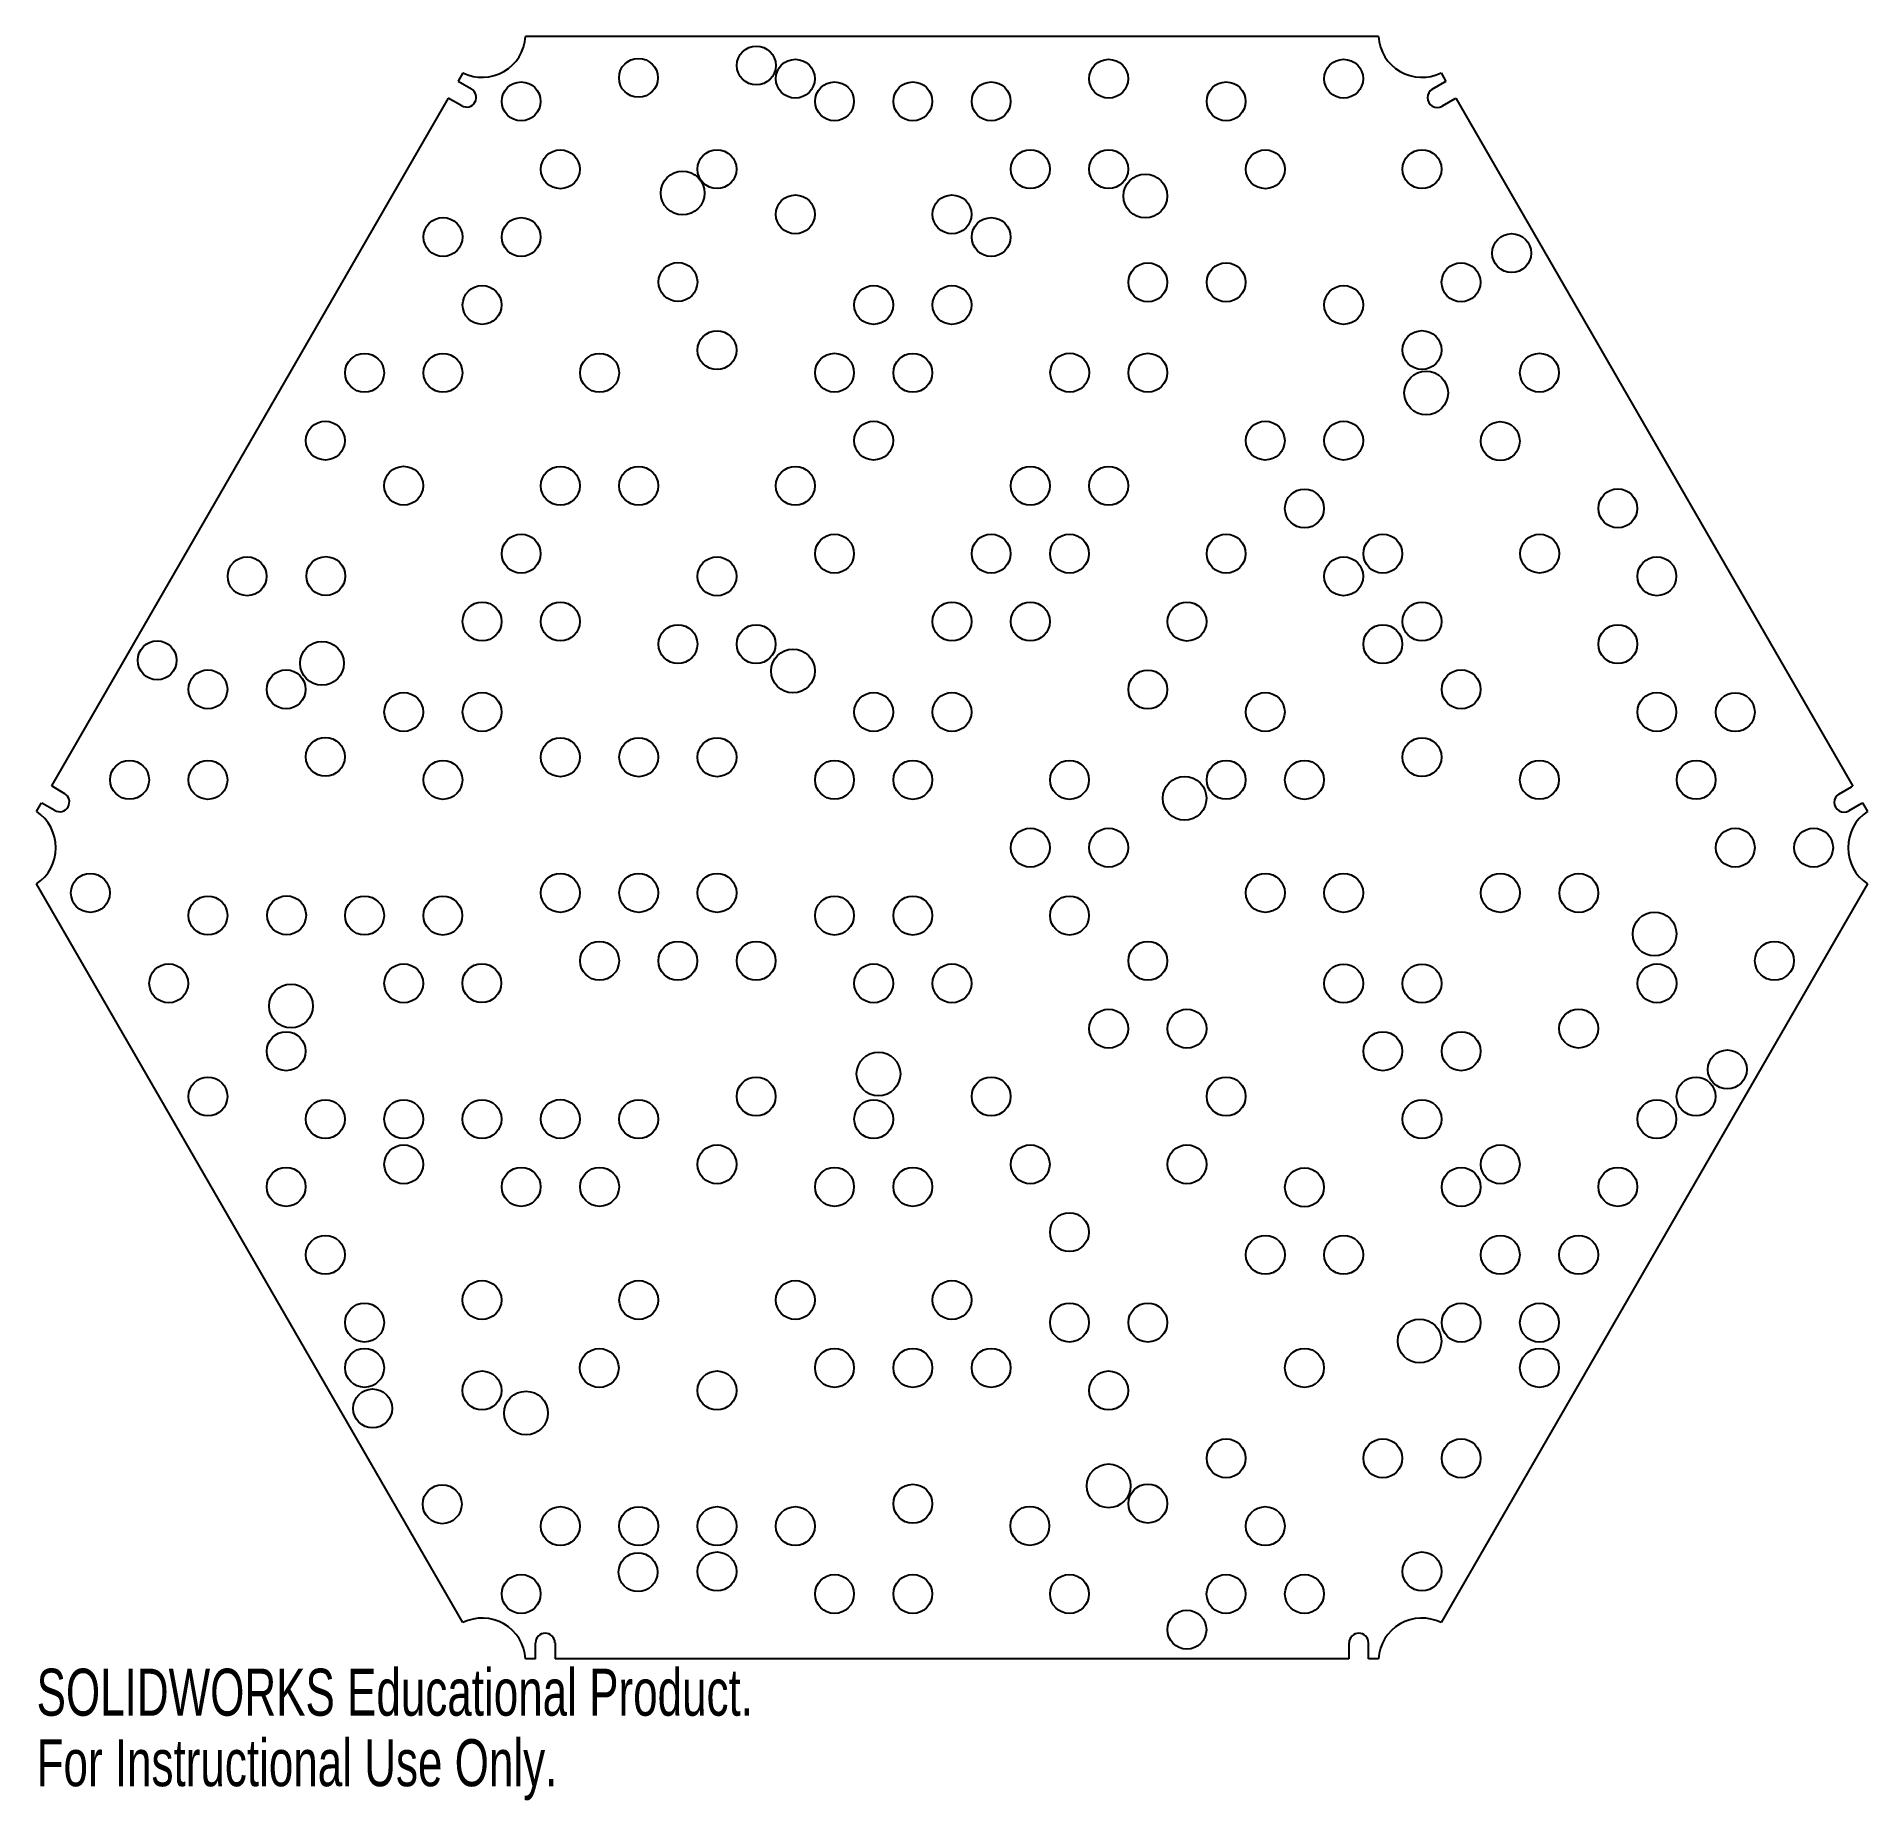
# Model space of a CAD drawing. Header units: millimetres. Extents: x -94 to 94, y -98 to 83.
import ezdxf

# ---------------------------------------------------------------- set-up
doc = ezdxf.new("R2010")
doc.units = ezdxf.units.MM
doc.styles.add('SLDTEXTSTYLE0', font='TXT', dxfattribs={"width": 0.7})

msp = doc.modelspace()

# ---------------------------------------------------------------- linework, layer by layer
at = {"color": 7, "linetype": 'Continuous'}
for p, q in [((43.85, 83.4), (-43.85, 83.4)), ((-50.3, 79.67), (-50.79, 78.83)), ((50.3, 79.67), (50.8, 78.8)), ((-50.79, 78.83), (-49.43, 78.02)), ((49.4, 77.99), (50.7, 78.74)), ((50.7, 78.74), (50.8, 78.8)), ((50.8, 78.8), (50.8, 78.8)), ((-51.81, 77.06), (-92.63, 6.36)), ((-50.43, 76.29), (-51.81, 77.06)), ((51.71, 77), (50.41, 76.25)), ((51.71, 77), (51.81, 77.06)), ((51.81, 77.06), (92.64, 6.34)), ((-92.63, 6.36), (-92.6, 6.35)), ((-92.63, 6.36), (-92.63, 6.36)), ((-92.6, 6.35), (-91.28, 5.56)), ((91.23, 5.52), (92.53, 6.27)), ((92.53, 6.27), (92.62, 6.32)), ((92.64, 6.34), (92.62, 6.32)), ((-94.15, 3.72), (-93.64, 4.6)), ((-93.64, 4.6), (-93.62, 4.59)), ((-92.28, 3.83), (-93.62, 4.59)), ((93.54, 4.54), (92.24, 3.79)), ((93.64, 4.6), (93.54, 4.54)), ((93.64, 4.6), (93.65, 4.6)), ((93.65, 4.6), (94.15, 3.73)), ((-50.3, -79.67), (-94.15, -3.73)), ((94.15, -3.73), (50.3, -79.67)), ((-42.84, -83.28), (-42.84, -81.78)), ((-40.83, -81.77), (-40.83, -83.27)), ((40.83, -81.77), (40.83, -83.27)), ((42.84, -83.28), (42.84, -81.78)), ((-42.84, -83.4), (-43.85, -83.4)), ((-42.84, -83.4), (-42.84, -83.28)), ((-42.84, -83.4), (-42.84, -83.4)), ((-40.83, -83.27), (-40.83, -83.37)), ((-40.83, -83.37), (-40.83, -83.4)), ((40.83, -83.4), (-40.83, -83.4)), ((40.83, -83.27), (40.83, -83.37)), ((40.83, -83.37), (40.83, -83.4)), ((42.84, -83.4), (42.84, -83.28)), ((42.84, -83.4), (42.84, -83.4)), ((43.85, -83.4), (42.84, -83.4))]:
    msp.add_line(p, q, dxfattribs=at)
for centre, radius in [((-32.25, 79.16), 2), ((-20.12, 80.43), 2), ((-16.11, 79.07), 2), ((16.11, 79.07), 2), ((40.28, 79.07), 2), ((-44.31, 76.74), 2), ((-12.08, 76.74), 2), ((-4.03, 76.74), 2), ((4.03, 76.74), 2), ((28.2, 76.74), 2), ((-40.28, 69.76), 2), ((-24.17, 69.77), 2), ((8.06, 69.77), 2), ((16.11, 69.77), 2), ((32.23, 69.76), 2), ((48.34, 69.77), 2), ((-27.71, 67.31), 2.25), ((19.89, 67.01), 2.25), ((-16.11, 65.12), 2), ((0, 65.12), 2), ((-52.35, 62.8), 2), ((-44.31, 62.79), 2), ((4.03, 62.79), 2), ((57.56, 61.14), 2), ((-28.19, 58.17), 2), ((20.14, 58.14), 2), ((28.2, 58.14), 2), ((52.36, 58.14), 2), ((-48.33, 55.81), 2), ((-8.06, 55.81), 2), ((0, 55.81), 2), ((40.28, 55.81), 2), ((-24.17, 51.16), 2), ((48.34, 51.17), 2), ((12.11, 48.85), 2), ((-60.42, 48.83), 2), ((-52.36, 48.83), 2), ((-36.25, 48.83), 2), ((-12.08, 48.84), 2), ((-4.03, 48.83), 2), ((20.14, 48.84), 2), ((48.77, 46.76), 2.25), ((60.42, 48.84), 2), ((-64.45, 41.86), 2), ((-8.06, 41.86), 2), ((32.22, 41.86), 2), ((40.28, 41.86), 2), ((56.39, 41.81), 2), ((-56.4, 37.22), 2), ((-40.28, 37.21), 2), ((-32.23, 37.21), 2), ((-16.11, 37.21), 2), ((8.06, 37.21), 2), ((16.11, 37.21), 2), ((36.25, 34.88), 2), ((68.48, 34.89), 2), ((-44.31, 30.23), 2), ((-12.08, 30.23), 2), ((4.03, 30.23), 2), ((12.08, 30.23), 2), ((28.2, 30.23), 2), ((44.31, 30.23), 2), ((60.44, 30.24), 2), ((-72.5, 27.91), 2), ((-64.4, 27.93), 2), ((-24.17, 27.9), 2), ((40.28, 27.91), 2), ((72.5, 27.91), 2), ((-48.33, 23.26), 2), ((-40.28, 23.26), 2), ((0, 23.26), 2), ((8.06, 23.26), 2), ((24.17, 23.25), 2), ((48.34, 23.26), 2), ((-28.19, 20.93), 2), ((-20.14, 20.93), 2), ((44.31, 20.93), 2), ((68.48, 20.93), 2), ((-81.75, 19.27), 2), ((-64.8, 18.96), 2.25), ((-16.36, 18.17), 2.25), ((-76.53, 16.28), 2), ((-68.48, 16.28), 2), ((20.14, 16.27), 2), ((52.37, 16.28), 2), ((-56.39, 13.95), 2), ((-48.33, 13.95), 2), ((-8.06, 13.95), 2), ((0, 13.95), 2), ((32.22, 13.95), 2), ((72.5, 13.95), 2), ((80.56, 13.94), 2), ((-64.45, 9.34), 2), ((-40.28, 9.3), 2), ((-40.28, 9.3), 2), ((-32.22, 9.3), 2), ((-24.17, 9.3), 2), ((48.34, 9.31), 2), ((-84.59, 6.98), 2), ((-76.53, 6.97), 2), ((-52.36, 6.97), 2), ((-12.08, 6.98), 2), ((-4.03, 6.97), 2), ((12.09, 6.97), 2), ((28.2, 6.98), 2), ((36.25, 6.97), 2), ((60.42, 6.98), 2), ((76.54, 6.98), 2), ((23.92, 5.08), 2.25), ((8.06, 0), 2), ((16.11, 0), 2), ((80.56, 0), 2), ((88.62, 0), 2), ((-88.62, -4.65), 2), ((-40.28, -4.65), 2), ((-32.22, -4.65), 2), ((-24.17, -4.65), 2), ((32.23, -4.65), 2), ((40.28, -4.65), 2), ((56.4, -4.65), 2), ((64.47, -4.66), 2), ((-76.53, -6.97), 2), ((-68.44, -6.95), 2), ((-60.42, -6.97), 2), ((-52.37, -6.98), 2), ((-12.09, -6.98), 2), ((-4.03, -6.98), 2), ((12.09, -6.98), 2), ((72.26, -8.87), 2.25), ((-36.25, -11.63), 2), ((-28.2, -11.63), 2), ((-20.14, -11.63), 2), ((20.14, -11.63), 2), ((84.59, -11.63), 2), ((-80.56, -13.95), 2), ((-56.39, -13.95), 2), ((-48.36, -13.93), 2), ((-8.06, -13.95), 2), ((0, -13.95), 2), ((40.28, -13.96), 2), ((48.34, -13.96), 2), ((72.51, -13.95), 2), ((-67.98, -16.28), 2.25), ((16.11, -18.61), 2), ((24.17, -18.61), 2), ((64.45, -18.6), 2), ((-68.48, -20.93), 2), ((44.31, -20.93), 2), ((52.37, -20.93), 2), ((-7.56, -23.26), 2.25), ((79.75, -22.8), 2), ((-76.53, -25.58), 2), ((-20.14, -25.58), 2), ((4.03, -25.58), 2), ((28.2, -25.58), 2), ((76.53, -25.58), 2), ((-64.45, -27.91), 2), ((-56.39, -27.91), 2), ((-48.34, -27.91), 2), ((-40.28, -27.9), 2), ((-32.23, -27.91), 2), ((-8.05, -27.91), 2), ((48.34, -27.91), 2), ((72.5, -27.91), 2), ((-56.39, -32.56), 2), ((-24.17, -32.56), 2), ((8.05, -32.56), 2), ((24.17, -32.56), 2), ((56.39, -32.56), 2), ((-68.48, -34.88), 2), ((-44.31, -34.88), 2), ((-36.25, -34.88), 2), ((-12.08, -34.88), 2), ((-4.03, -34.88), 2), ((36.25, -34.92), 2), ((52.37, -34.89), 2), ((68.48, -34.88), 2), ((12.08, -39.53), 2), ((-64.45, -41.86), 2), ((32.23, -41.86), 2), ((40.28, -41.86), 2), ((56.39, -41.86), 2), ((64.45, -41.86), 2), ((-48.34, -46.51), 2), ((-32.22, -46.51), 2), ((-16.11, -46.51), 2), ((0, -46.51), 2), ((-60.42, -48.83), 2), ((12.08, -48.83), 2), ((20.14, -48.83), 2), ((52.37, -48.84), 2), ((60.42, -48.84), 2), ((48.09, -50.73), 2.25), ((-60.42, -53.49), 2), ((-36.28, -53.5), 2), ((-12.09, -53.49), 2), ((-4.03, -53.49), 2), ((4.03, -53.49), 2), ((36.25, -53.49), 2), ((60.42, -53.49), 2), ((-48.34, -55.81), 2), ((-24.17, -55.81), 2), ((16.11, -55.81), 2), ((-59.59, -57.66), 2), ((-43.81, -58.14), 2.25), ((28.2, -62.79), 2), ((44.31, -62.79), 2), ((52.37, -62.79), 2), ((16.11, -65.62), 2.25), ((-52.43, -67.51), 2), ((-4.03, -67.46), 2), ((20.14, -67.44), 2), ((-40.28, -69.76), 2), ((-32.23, -69.77), 2), ((-24.17, -69.76), 2), ((-16.11, -69.76), 2), ((8.01, -69.74), 2), ((32.22, -69.76), 2), ((-32.29, -74.5), 2), ((-24.17, -74.42), 2), ((48.34, -74.42), 2), ((-44.31, -76.74), 2), ((-12.08, -76.74), 2), ((-4.03, -76.74), 2), ((12.08, -76.74), 2), ((28.19, -76.74), 2), ((36.25, -76.74), 2), ((24.16, -80.41), 2)]:
    msp.add_circle(centre, radius, dxfattribs=at)
for centre, radius, start, end in [((-48.34, 83.72), 4.5, 244.0828, 355.9181), ((48.34, 83.72), 4.5, 184.0815, 295.9183), ((-49.93, 77.16), 1, 240.0032, 60.0003), ((49.9, 77.12), 1, 120.1133, 300.1152), ((-91.78, 4.7), 1, 240.0032, 60.0003), ((91.74, 4.66), 1, 120.1133, 300.1152), ((-96.67, 0), 4.5, 304.0815, 55.8662), ((96.67, 0), 4.5, 124.0817, 235.9183), ((-48.34, -83.72), 4.5, 4.0815, 115.9183), ((-41.84, -81.77), 1, 0.1142, 180.1142), ((41.84, -81.77), 1, 359.8858, 179.8858), ((48.34, -83.72), 4.5, 64.0828, 175.9181)]:
    msp.add_arc(centre, radius, start, end, dxfattribs=at)

# ---------------------------------------------------------------- texts
at = {"color": 7, "linetype": 'Continuous', "char_height": 4.8336, "attachment_point": 1, "style": 'SLDTEXTSTYLE0'}
for s, insert in [('SOLIDWORKS Educational Product.', (-94.15, -84.42)), ('For Instructional Use Only.', (-94.15, -91.67))]:
    msp.add_mtext(s, dxfattribs=dict(at, insert=insert))

doc.saveas('drawing.dxf')
